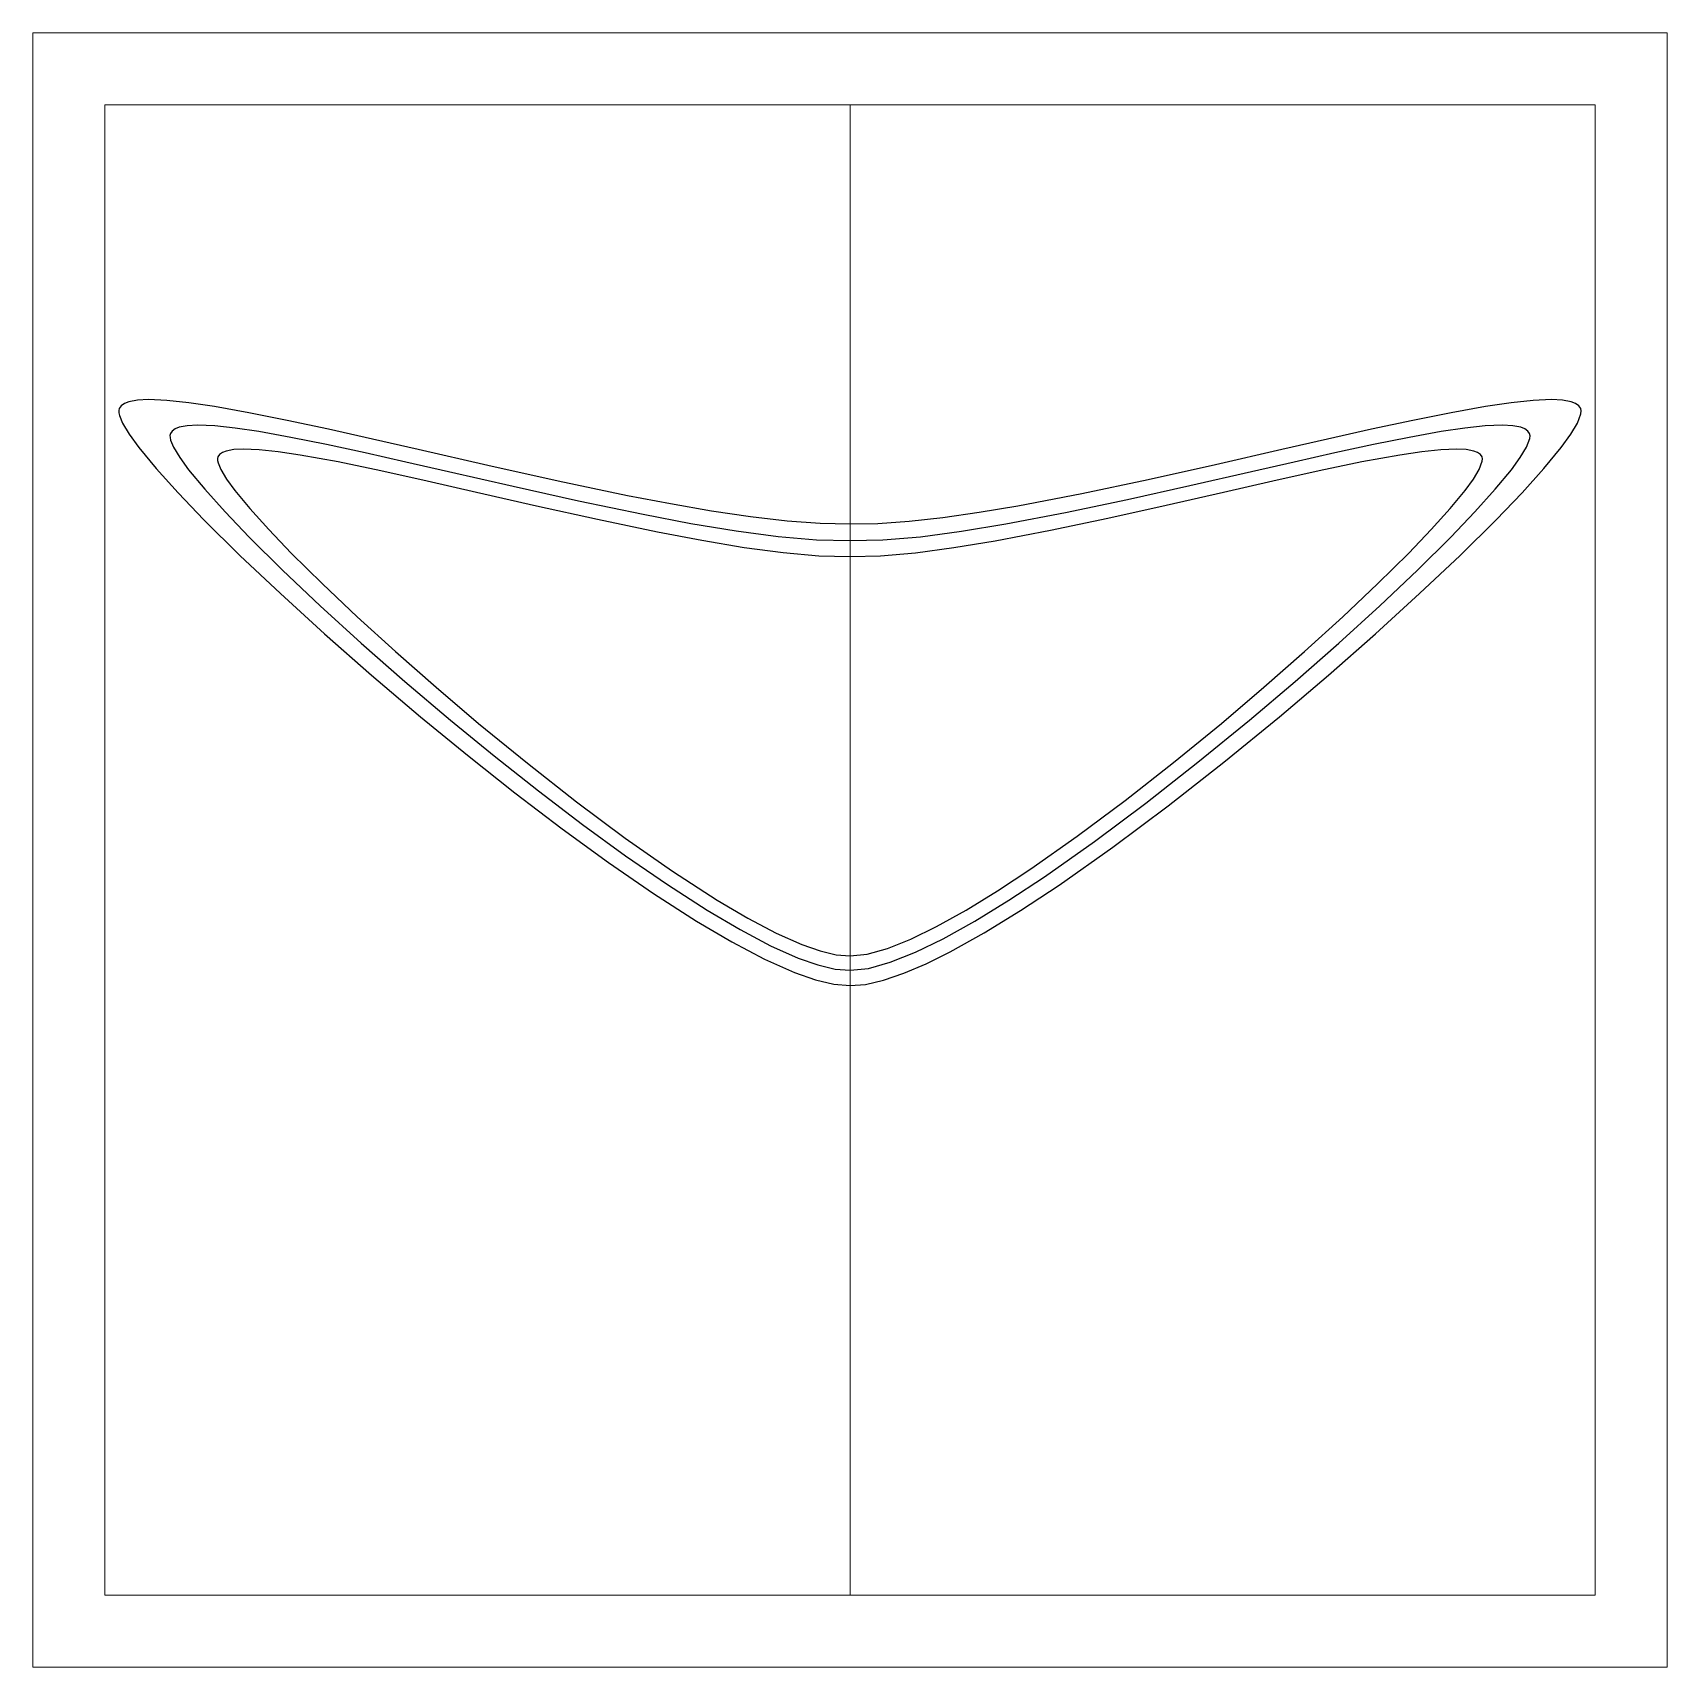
# Model space of a CAD drawing. Extents: x 0 to 8.5, y 0 to 8.5.
import ezdxf

# ---------------------------------------------------------------- set-up
doc = ezdxf.new("R2010")
doc.units = 0
doc.header["$MEASUREMENT"] = 0
doc.layers.add('holes', color=1, linetype='Continuous')
doc.layers.add('outline', color=3, linetype='Continuous')

msp = doc.modelspace()

# ---------------------------------------------------------------- linework, layer by layer
at = {"linetype": 'Continuous', "lineweight": 0, "flags": 128}
msp.add_lwpolyline([(0.375, 0.375), (8.125, 0.375), (8.125, 8.125), (0.375, 8.125)], close=True, dxfattribs=at)
for points in [[(4.25, 8.125), (4.25, 0.375)], [(4.25, 3.625), (4.25, 3.8622)]]:
    msp.add_lwpolyline(points, dxfattribs=at)
at = {"linetype": 'Continuous', "flags": 128}
for points in [[(4.25, 5.945), (4.0956, 5.9471), (3.9225, 5.9599), (3.7331, 5.982), (3.5301, 6.0123), (3.316, 6.0494), (3.0933, 6.0922), (2.7321, 6.1678), (2.3661, 6.2493), (2.0049, 6.3319), (1.7666, 6.3864), (1.5383, 6.4376), (1.3232, 6.484), (1.1244, 6.5241), (0.9451, 6.5562), (0.8128, 6.5759), (0.698, 6.5881), (0.6024, 6.5921), (0.5446, 6.589), (0.4994, 6.5804), (0.4767, 6.5714), (0.4601, 6.5596), (0.45, 6.545)], [(8.05, 6.545), (8.0399, 6.5596), (8.0233, 6.5714), (8.0006, 6.5804), (7.9554, 6.589), (7.8976, 6.5921), (7.802, 6.5881), (7.6872, 6.5759), (7.5549, 6.5562), (7.3756, 6.5241), (7.1768, 6.484), (6.9617, 6.4376), (6.7334, 6.3864), (6.4951, 6.3319), (6.1505, 6.2531), (5.8011, 6.175), (5.4553, 6.102), (5.1219, 6.0382), (4.9224, 6.0047), (4.7334, 5.9776), (4.5569, 5.958), (4.395, 5.9467), (4.25, 5.945)], [(0.45, 6.545), (0.4478, 6.5352), (0.4482, 6.5233), (0.451, 6.5095), (0.4675, 6.4695), (0.5019, 6.4121), (0.5522, 6.3429), (0.642, 6.2338), (0.7556, 6.1078), (0.8906, 5.9671), (1.0777, 5.7821), (1.2879, 5.5832), (1.5174, 5.3744), (1.7617, 5.1597), (2.0169, 4.9431), (2.2612, 4.7427), (2.5079, 4.5473), (2.7536, 4.3601), (2.995, 4.1844), (3.2288, 4.0234), (3.4514, 3.8803), (3.6355, 3.7719), (3.8061, 3.682), (3.9609, 3.6129), (4.0699, 3.5746), (4.1666, 3.5516), (4.25, 3.545)], [(4.25, 3.545), (4.3308, 3.5512), (4.4243, 3.5729), (4.5295, 3.6091), (4.6453, 3.6588), (4.7708, 3.721), (4.9479, 3.8197), (5.1374, 3.936), (5.337, 4.0677), (5.6163, 4.2643), (5.9041, 4.4793), (6.1948, 4.7073), (6.4831, 4.9431), (6.7383, 5.1597), (6.9826, 5.3744), (7.2121, 5.5832), (7.4223, 5.7821), (7.6094, 5.9671), (7.7444, 6.1078), (7.858, 6.2338), (7.9478, 6.3429), (7.9981, 6.4121), (8.0325, 6.4695), (8.0511, 6.5186), (8.0523, 6.5332), (8.05, 6.545)], [(0.9634, 6.2941), (0.9615, 6.2856), (0.9618, 6.2753), (0.9643, 6.2634), (0.9785, 6.2288), (1.0083, 6.1792), (1.0518, 6.1193), (1.1294, 6.025), (1.2277, 5.916), (1.3445, 5.7943), (1.5062, 5.6342), (1.6881, 5.4622), (1.8865, 5.2817), (2.0979, 5.096), (2.3186, 4.9086), (2.5725, 4.701), (2.8285, 4.5005), (3.0817, 4.3118), (3.327, 4.1399), (3.5593, 3.9894), (3.7185, 3.8956), (3.866, 3.8179), (3.9999, 3.7581), (4.0942, 3.725), (4.1779, 3.7051), (4.25, 3.6994)], [(4.25, 5.7752), (4.0878, 5.7785), (3.9028, 5.7948), (3.6989, 5.8221), (3.4799, 5.8587), (3.2495, 5.9025), (2.9372, 5.9678), (2.6206, 6.0383), (2.3082, 6.1098), (2.0518, 6.1683), (1.8101, 6.2219), (1.5882, 6.2679), (1.3916, 6.3038), (1.2771, 6.3208), (1.1778, 6.3314), (1.0952, 6.3348), (1.0452, 6.3322), (1.0061, 6.3247), (0.9864, 6.3169), (0.9721, 6.3067), (0.9634, 6.2941)], [(7.5366, 6.2941), (7.5279, 6.3067), (7.5136, 6.3169), (7.4939, 6.3247), (7.4548, 6.3322), (7.4048, 6.3348), (7.3222, 6.3314), (7.2229, 6.3208), (7.1084, 6.3038), (6.9118, 6.2679), (6.6899, 6.2219), (6.4482, 6.1683), (6.1918, 6.1098), (5.8938, 6.0416), (5.5915, 5.9741), (5.2925, 5.9109), (5.0041, 5.8558), (4.7898, 5.8204), (4.5903, 5.794), (4.4091, 5.7783), (4.25, 5.7752)], [(4.25, 3.6994), (4.3391, 3.7083), (4.4451, 3.7377), (4.5661, 3.786), (4.7004, 3.8516), (4.8536, 3.937), (5.0175, 4.0376), (5.1902, 4.1515), (5.4317, 4.3216), (5.6806, 4.5075), (5.9321, 4.7047), (6.1814, 4.9086), (6.4021, 5.096), (6.6135, 5.2817), (6.8119, 5.4622), (6.9938, 5.6342), (7.1555, 5.7943), (7.2723, 5.916), (7.3706, 6.025), (7.4482, 6.1193), (7.4917, 6.1792), (7.5215, 6.2288), (7.5376, 6.2713), (7.5386, 6.2839), (7.5366, 6.2941)]]:
    msp.add_lwpolyline(points, dxfattribs=at)
at = {"layer": 'holes', "linetype": 'Continuous'}
msp.add_lwpolyline([(7.784, 6.415), (7.7746, 6.4286), (7.7592, 6.4395), (7.7381, 6.4479), (7.696, 6.4559), (7.6422, 6.4588), (7.5534, 6.4551), (7.4466, 6.4437), (7.3236, 6.4254), (7.1568, 6.3955), (6.9719, 6.3583), (6.7719, 6.3151), (6.5596, 6.2675), (6.3379, 6.2168), (6.0175, 6.1435), (5.6925, 6.0709), (5.371, 6.003), (5.0608, 5.9437), (4.8304, 5.9057), (4.6159, 5.8773), (4.4211, 5.8604), (4.25, 5.857), (4.0756, 5.8606), (3.8767, 5.8781), (3.6574, 5.9075), (3.4219, 5.9468), (3.1742, 5.9939), (2.8384, 6.0642), (2.4979, 6.14), (2.1621, 6.2168), (1.9404, 6.2675), (1.7281, 6.3151), (1.5281, 6.3583), (1.3432, 6.3955), (1.1764, 6.4254), (1.0534, 6.4437), (0.9466, 6.4551), (0.8578, 6.4588), (0.804, 6.4559), (0.7619, 6.4479), (0.7408, 6.4395), (0.7254, 6.4286), (0.716, 6.415), (0.7139, 6.4058), (0.7143, 6.3948), (0.717, 6.382), (0.7323, 6.3448), (0.7643, 6.2914), (0.811, 6.227), (0.8945, 6.1256), (1.0002, 6.0084), (1.1258, 5.8775), (1.2997, 5.7055), (1.4953, 5.5205), (1.7086, 5.3263), (1.9359, 5.1267), (2.1732, 4.9252), (2.4004, 4.7388), (2.6298, 4.5571), (2.8584, 4.383), (3.0829, 4.2196), (3.3002, 4.0699), (3.5073, 3.9369), (3.6785, 3.836), (3.8371, 3.7524), (3.9811, 3.6881), (4.0825, 3.6526), (4.1725, 3.6312), (4.25, 3.625), (4.3458, 3.6345), (4.4597, 3.6662), (4.5899, 3.7181), (4.7343, 3.7886), (4.899, 3.8805), (5.0753, 3.9886), (5.2609, 4.1111), (5.5207, 4.294), (5.7883, 4.4939), (6.0587, 4.706), (6.3268, 4.9252), (6.5641, 5.1267), (6.7914, 5.3263), (7.0047, 5.5205), (7.2003, 5.7055), (7.3742, 5.8775), (7.4998, 6.0084), (7.6055, 6.1256), (7.689, 6.227), (7.7357, 6.2914), (7.7677, 6.3448), (7.785, 6.3904), (7.7862, 6.404)], close=True, dxfattribs=at)
at = {"layer": 'outline', "linetype": 'Continuous', "lineweight": 0, "flags": 128}
msp.add_lwpolyline([(0, 0), (8.5, 0), (8.5, 8.5), (0, 8.5)], close=True, dxfattribs=at)

doc.saveas('drawing.dxf')
